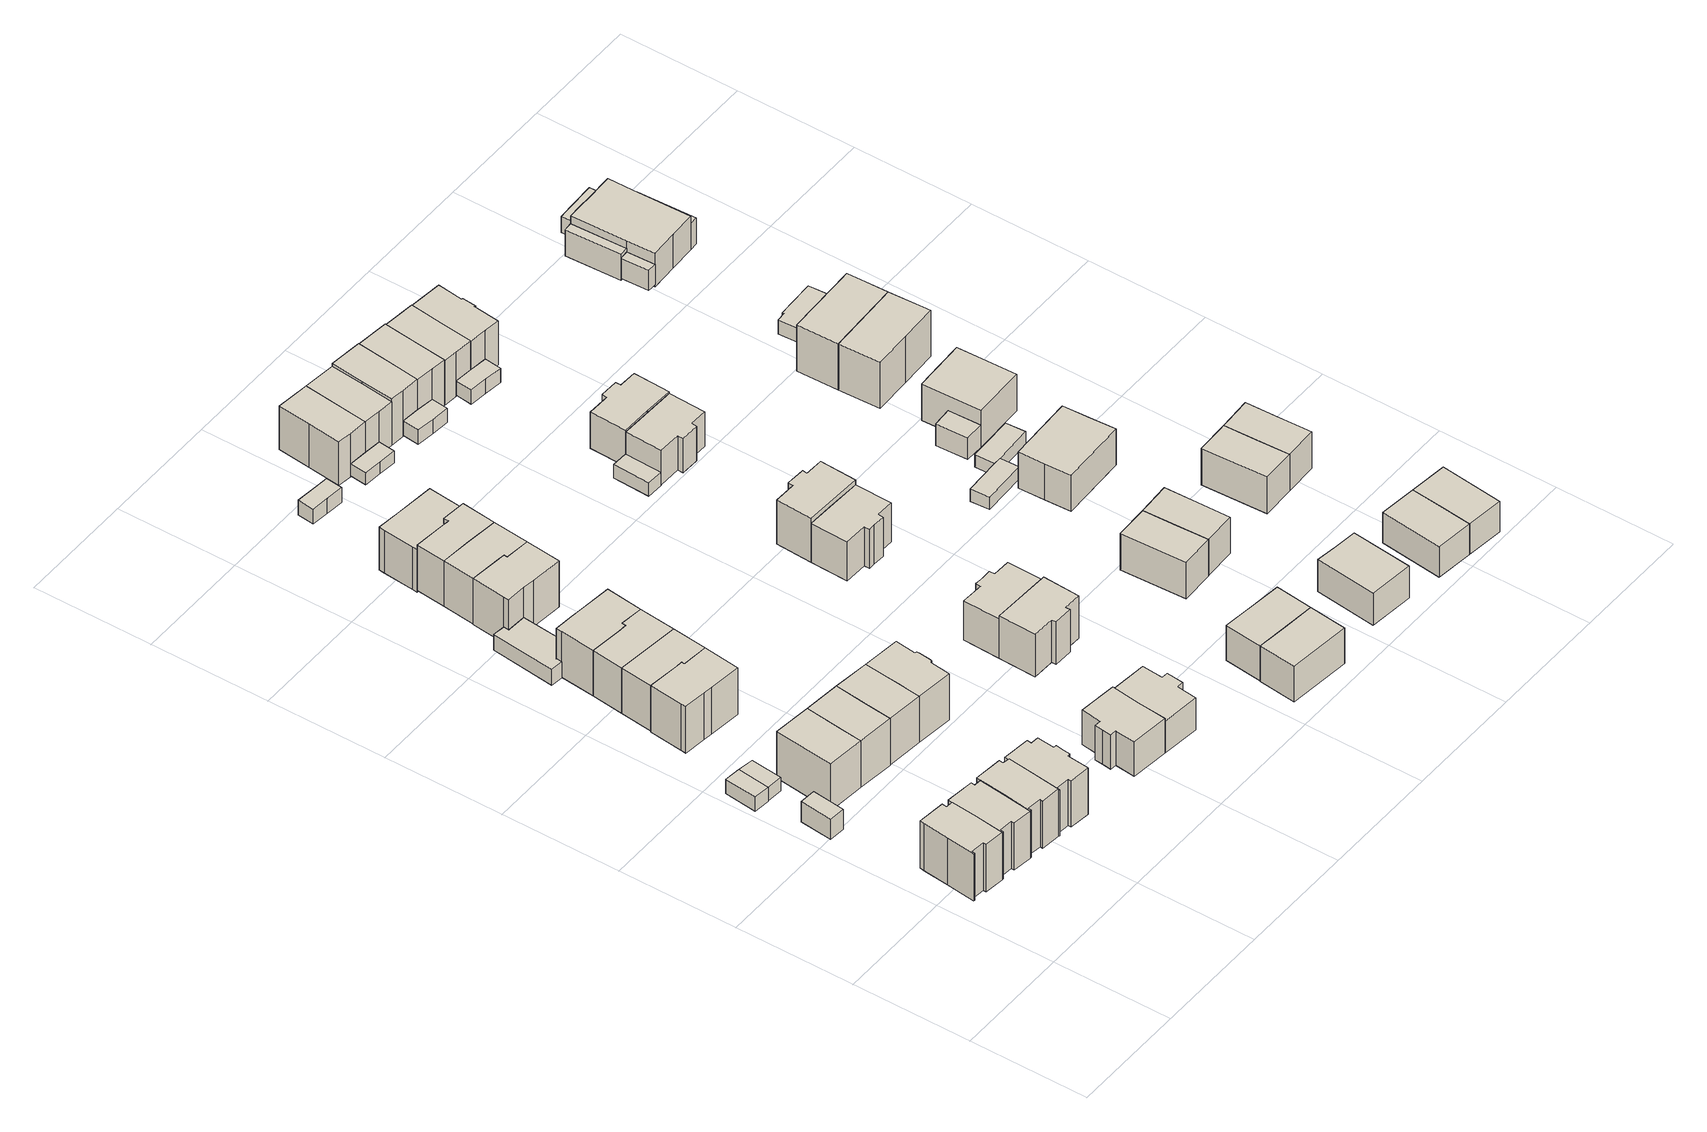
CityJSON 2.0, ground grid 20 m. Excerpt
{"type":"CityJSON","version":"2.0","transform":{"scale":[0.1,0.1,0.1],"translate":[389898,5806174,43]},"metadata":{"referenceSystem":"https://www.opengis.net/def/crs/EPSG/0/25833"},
"CityObjects":{
"building1":{"type":"Building","attributes":{"Gemeindeschluessel":"11000007","BezugspunktDach":"2200","function":"31001_1010","measuredHeight":10.68,"storeysAboveGround":2},"address":[{"country":"Germany","locality":"Berlin","thoroughfareNumber":"21A","thoroughfareName":"Egestorffstraße"}],"geometry":[{"type":"Solid","lod":"1","boundaries":[[[[0,1,2,3,4,5,6,7,8,9,10,11,12]],[[13,14,15,16,17,18,19,20,21,22,23,24,25]],[[13,25,12,11]],[[14,13,11,10]],[[15,14,10,9]],[[16,15,9,8]],[[17,16,8,7]],[[18,17,7,6]],[[19,18,6,5]],[[20,19,5,4]],[[21,20,4,3]],[[22,21,3,2]],[[23,22,2,1]],[[24,23,1,0]],[[25,24,0,12]]]]}]},
"building2":{"type":"Building","attributes":{"Gemeindeschluessel":"11000007","BezugspunktDach":"2200","function":"31001_2463","measuredHeight":4.83,"storeysAboveGround":1},"address":[{"country":"Germany","locality":"Berlin","thoroughfareNumber":"19B (1)","thoroughfareName":"Egestorffstraße"}],"geometry":[{"type":"Solid","lod":"1","boundaries":[[[[26,27,28,29]],[[30,31,32,33]],[[30,33,29,28]],[[31,30,28,27]],[[32,31,27,26]],[[33,32,26,29]]]]}]},
"building3":{"type":"Building","attributes":{"Gemeindeschluessel":"11000007","BezugspunktDach":"2200","function":"31001_1010","measuredHeight":10.77,"storeysAboveGround":2},"address":[{"country":"Germany","locality":"Berlin","thoroughfareNumber":"21B","thoroughfareName":"Egestorffstraße"}],"geometry":[{"type":"Solid","lod":"1","boundaries":[[[[34,35,36,37,38,39,40,41,42,43,6,5,4]],[[19,18,44,45,46,47,48,49,50,51,52,53,20]],[[19,20,4,5]],[[18,19,5,6]],[[44,18,6,43]],[[45,44,43,42]],[[46,45,42,41]],[[47,46,41,40]],[[48,47,40,39]],[[49,48,39,38]],[[50,49,38,37]],[[51,50,37,36]],[[52,51,36,35]],[[53,52,35,34]],[[20,53,34,4]]]]}]},
"building4":{"type":"Building","attributes":{"Gemeindeschluessel":"11000007","BezugspunktDach":"2200","function":"31001_2463","measuredHeight":2.64,"storeysAboveGround":1},"address":[{"country":"Germany","locality":"Berlin","thoroughfareNumber":"19 (1)","thoroughfareName":"Egestorffstraße"}],"geometry":[{"type":"Solid","lod":"1","boundaries":[[[[54,55,56,57]],[[58,59,60,61]],[[58,61,57,56]],[[59,58,56,55]],[[60,59,55,54]],[[61,60,54,57]]]]}]},
"building5":{"type":"Building","attributes":{"Gemeindeschluessel":"11000007","BezugspunktDach":"2200","function":"31001_2463","measuredHeight":2.62,"storeysAboveGround":1},"address":[{"country":"Germany","locality":"Berlin","thoroughfareNumber":"17 (1)","thoroughfareName":"Egestorffstraße"}],"geometry":[{"type":"Solid","lod":"1","boundaries":[[[[62,63,55,54]],[[64,65,66,67]],[[64,67,54,55]],[[65,64,55,63]],[[66,65,63,62]],[[67,66,62,54]]]]}]},
"building6":{"type":"Building","attributes":{"Gemeindeschluessel":"11000007","BezugspunktDach":"2200","function":"31001_1010","measuredHeight":10.52,"storeysAboveGround":2},"address":[{"country":"Germany","locality":"Berlin","thoroughfareNumber":"21C","thoroughfareName":"Egestorffstraße"}],"geometry":[{"type":"Solid","lod":"1","boundaries":[[[[68,69,70,71,72,73,74,75,76,77,78,79,80]],[[81,82,83,84,85,86,87,88,89,90,91,92,93]],[[81,93,80,79]],[[82,81,79,78]],[[83,82,78,77]],[[84,83,77,76]],[[85,84,76,75]],[[86,85,75,74]],[[87,86,74,73]],[[88,87,73,72]],[[89,88,72,71]],[[90,89,71,70]],[[91,90,70,69]],[[92,91,69,68]],[[93,92,68,80]]]]}]},
"building7":{"type":"Building","attributes":{"Gemeindeschluessel":"11000007","BezugspunktDach":"2200","function":"31001_1010","measuredHeight":9.86,"storeysAboveGround":2},"address":[{"country":"Germany","locality":"Berlin","thoroughfareNumber":"19","thoroughfareName":"Egestorffstraße"}],"geometry":[{"type":"Solid","lod":"1","boundaries":[[[[94,95,96,97]],[[98,99,100,101]],[[98,101,97,96]],[[99,98,96,95]],[[100,99,95,94]],[[101,100,94,97]]]]}]},
"building8":{"type":"Building","attributes":{"Gemeindeschluessel":"11000007","BezugspunktDach":"2200","function":"31001_1010","measuredHeight":10.37,"storeysAboveGround":2},"address":[{"country":"Germany","locality":"Berlin","thoroughfareNumber":"21D","thoroughfareName":"Egestorffstraße"}],"geometry":[{"type":"Solid","lod":"1","boundaries":[[[[102,103,104,105,106,107,108,109,110,111,112,113,114,115,116,117,118,119]],[[87,86,120,121,122,123,124,125,126,127,128,129,130,131,132,133,134,88]],[[87,88,119,118]],[[86,87,118,117]],[[120,86,117,116]],[[121,120,116,115]],[[122,121,115,114]],[[123,122,114,113]],[[124,123,113,112]],[[125,124,112,111]],[[126,125,111,110]],[[127,126,110,109]],[[128,127,109,108]],[[129,128,108,107]],[[130,129,107,106]],[[131,130,106,105]],[[132,131,105,104]],[[133,132,104,103]],[[134,133,103,102]],[[88,134,102,119]]]]}]},
"building9":{"type":"Building","attributes":{"Gemeindeschluessel":"11000007","BezugspunktDach":"2200","function":"31001_1010","measuredHeight":9.82,"storeysAboveGround":2},"address":[{"country":"Germany","locality":"Berlin","thoroughfareNumber":"19A","thoroughfareName":"Egestorffstraße"}],"geometry":[{"type":"Solid","lod":"1","boundaries":[[[[135,136,137,95,138,94]],[[139,99,140,141,142,100]],[[139,100,94,138]],[[99,139,138,95]],[[140,99,95,137]],[[141,140,137,136]],[[142,141,136,135]],[[100,142,135,94]]]]}]},
"building10":{"type":"Building","attributes":{"Gemeindeschluessel":"11000007","BezugspunktDach":"2200","function":"31001_1010","measuredHeight":11.28,"storeysAboveGround":2},"address":[{"country":"Germany","locality":"Berlin","thoroughfareNumber":"15C","thoroughfareName":"Egestorffstraße"}],"geometry":[{"type":"Solid","lod":"1","boundaries":[[[[143,144,145,146,147,148,149,150,151,152]],[[153,154,155,156,157,158,159,160,161,162]],[[153,162,152,151]],[[154,153,151,150]],[[155,154,150,149]],[[156,155,149,148]],[[157,156,148,147]],[[158,157,147,146]],[[159,158,146,145]],[[160,159,145,144]],[[161,160,144,143]],[[162,161,143,152]]]]}]},
"building11":{"type":"Building","attributes":{"Gemeindeschluessel":"11000007","BezugspunktDach":"2200","function":"31001_1010","measuredHeight":11.13,"storeysAboveGround":2},"address":[{"country":"Germany","locality":"Berlin","thoroughfareNumber":"15B","thoroughfareName":"Egestorffstraße"}],"geometry":[{"type":"Solid","lod":"1","boundaries":[[[[149,148,147,146,163,164,165,150]],[[166,167,168,169,170,171,172,173]],[[166,173,150,165]],[[167,166,165,164]],[[168,167,164,163]],[[169,168,163,146]],[[170,169,146,147]],[[171,170,147,148]],[[172,171,148,149]],[[173,172,149,150]]]]}]},
"building12":{"type":"Building","attributes":{"Gemeindeschluessel":"11000007","BezugspunktDach":"2200","function":"31001_1010","measuredHeight":11.11,"storeysAboveGround":2},"address":[{"country":"Germany","locality":"Berlin","thoroughfareNumber":"15A","thoroughfareName":"Egestorffstraße"}],"geometry":[{"type":"Solid","lod":"1","boundaries":[[[[164,163,174,175,176,177,178,165]],[[179,180,181,182,183,168,167,166]],[[179,166,165,178]],[[180,179,178,177]],[[181,180,177,176]],[[182,181,176,175]],[[183,182,175,174]],[[168,183,174,163]],[[167,168,163,164]],[[166,167,164,165]]]]}]},
"building13":{"type":"Building","attributes":{"Gemeindeschluessel":"11000007","BezugspunktDach":"2200","function":"31001_1010","measuredHeight":9.78,"storeysAboveGround":2},"address":[{"country":"Germany","locality":"Berlin","thoroughfareNumber":"19B","thoroughfareName":"Egestorffstraße"}],"geometry":[{"type":"Solid","lod":"1","boundaries":[[[[184,185,186,137,135]],[[187,188,189,190,191]],[[187,191,135,137]],[[188,187,137,186]],[[189,188,186,185]],[[190,189,185,184]],[[191,190,184,135]]]]}]},
"building14":{"type":"Building","attributes":{"Gemeindeschluessel":"11000007","BezugspunktDach":"2200","function":"51009_1610","measuredHeight":3.01,"storeysAboveGround":0},"address":[{"country":"Germany","locality":"Berlin"}],"geometry":[{"type":"Solid","lod":"1","boundaries":[[[[192,193,194,195,196,197,198,199]],[[200,201,202,203,204,205,206,207]],[[200,207,199,198]],[[201,200,198,197]],[[202,201,197,196]],[[203,202,196,195]],[[204,203,195,194]],[[205,204,194,193]],[[206,205,193,192]],[[207,206,192,199]]]]}]},
"building15":{"type":"Building","attributes":{"Gemeindeschluessel":"11000007","BezugspunktDach":"2200","function":"31001_1010","measuredHeight":11.08,"storeysAboveGround":2},"address":[{"country":"Germany","locality":"Berlin","thoroughfareNumber":"15","thoroughfareName":"Egestorffstraße"}],"geometry":[{"type":"Solid","lod":"1","boundaries":[[[[177,176,175,174,208,209,210,211,212,178]],[[213,214,215,216,217,183,182,181,180,179]],[[213,179,178,212]],[[214,213,212,211]],[[215,214,211,210]],[[216,215,210,209]],[[217,216,209,208]],[[183,217,208,174]],[[182,183,174,175]],[[181,182,175,176]],[[180,181,176,177]],[[179,180,177,178]]]]}]},
"building16":{"type":"Building","attributes":{"Gemeindeschluessel":"11000007","BezugspunktDach":"2200","function":"31001_1010","measuredHeight":9.76,"storeysAboveGround":2},"address":[{"country":"Germany","locality":"Berlin","thoroughfareNumber":"19C","thoroughfareName":"Egestorffstraße"}],"geometry":[{"type":"Solid","lod":"1","boundaries":[[[[218,219,220,221,222,223,224,225,186,226,227,184]],[[228,229,188,230,231,232,233,234,235,236,237,190]],[[228,190,184,227]],[[229,228,227,226]],[[188,229,226,186]],[[230,188,186,225]],[[231,230,225,224]],[[232,231,224,223]],[[233,232,223,222]],[[234,233,222,221]],[[235,234,221,220]],[[236,235,220,219]],[[237,236,219,218]],[[190,237,218,184]]]]}]},
"building17":{"type":"Building","attributes":{"Gemeindeschluessel":"11000007","BezugspunktDach":"2200","function":"31001_1010","measuredHeight":11.02,"storeysAboveGround":2},"address":[{"country":"Germany","locality":"Berlin","thoroughfareNumber":"11C","thoroughfareName":"Egestorffstraße"}],"geometry":[{"type":"Solid","lod":"1","boundaries":[[[[238,239,240,241,242,243,244,245,246,247]],[[201,248,249,250,251,252,253,254,203,202]],[[201,202,247,246]],[[248,201,246,245]],[[249,248,245,244]],[[250,249,244,243]],[[251,250,243,242]],[[252,251,242,241]],[[253,252,241,240]],[[254,253,240,239]],[[203,254,239,238]],[[202,203,238,247]]]]}]},
"building18":{"type":"Building","attributes":{"Gemeindeschluessel":"11000007","BezugspunktDach":"2200","function":"31001_1010","measuredHeight":8.11,"storeysAboveGround":2},"address":[{"country":"Germany","locality":"Berlin","thoroughfareNumber":"21E","thoroughfareName":"Egestorffstraße"}],"geometry":[{"type":"Solid","lod":"1","boundaries":[[[[255,256,257,258,259,260,261,262,263,264]],[[265,266,267,268,269,270,271,272,273,274]],[[265,274,264,263]],[[266,265,263,262]],[[267,266,262,261]],[[268,267,261,260]],[[269,268,260,259]],[[270,269,259,258]],[[271,270,258,257]],[[272,271,257,256]],[[273,272,256,255]],[[274,273,255,264]]]]}]},
"building19":{"type":"Building","attributes":{"Gemeindeschluessel":"11000007","BezugspunktDach":"2200","function":"31001_1010","measuredHeight":11.08,"storeysAboveGround":2},"address":[{"country":"Germany","locality":"Berlin","thoroughfareNumber":"11B","thoroughfareName":"Egestorffstraße"}],"geometry":[{"type":"Solid","lod":"1","boundaries":[[[[244,243,242,241,275,276,277,245]],[[278,279,280,281,282,283,284,285]],[[278,285,245,277]],[[279,278,277,276]],[[280,279,276,275]],[[281,280,275,241]],[[282,281,241,242]],[[283,282,242,243]],[[284,283,243,244]],[[285,284,244,245]]]]}]},
"building20":{"type":"Building","attributes":{"Gemeindeschluessel":"11000007","BezugspunktDach":"2200","function":"31001_1010","measuredHeight":11.09,"storeysAboveGround":2},"address":[{"country":"Germany","locality":"Berlin","thoroughfareNumber":"11A","thoroughfareName":"Egestorffstraße"}],"geometry":[{"type":"Solid","lod":"1","boundaries":[[[[276,275,286,287,288,289,290,277]],[[291,292,293,294,295,280,279,278]],[[291,278,277,290]],[[292,291,290,289]],[[293,292,289,288]],[[294,293,288,287]],[[295,294,287,286]],[[280,295,286,275]],[[279,280,275,276]],[[278,279,276,277]]]]}]},
"building21":{"type":"Building","attributes":{"Gemeindeschluessel":"11000007","BezugspunktDach":"2200","function":"31001_1010","measuredHeight":9.61,"storeysAboveGround":2},"address":[{"country":"Germany","locality":"Berlin","thoroughfareNumber":"11","thoroughfareName":"Egestorffstraße"}],"geometry":[{"type":"Solid","lod":"1","boundaries":[[[[296,297,298,299,300,301,302,303,304]],[[305,306,307,308,309,310,311,312,313]],[[305,313,304,303]],[[306,305,303,302]],[[307,306,302,301]],[[308,307,301,300]],[[309,308,300,299]],[[310,309,299,298]],[[311,310,298,297]],[[312,311,297,296]],[[313,312,296,304]]]]}]},
"building22":{"type":"Building","attributes":{"Gemeindeschluessel":"11000007","BezugspunktDach":"2200","function":"31001_1010","measuredHeight":8.08,"storeysAboveGround":2},"address":[{"country":"Germany","locality":"Berlin","thoroughfareNumber":"21F","thoroughfareName":"Egestorffstraße"}],"geometry":[{"type":"Solid","lod":"1","boundaries":[[[[314,315,316,317,318,319,320,321]],[[269,322,323,324,325,326,327,271]],[[269,271,321,320]],[[322,269,320,319]],[[323,322,319,318]],[[324,323,318,317]],[[325,324,317,316]],[[326,325,316,315]],[[327,326,315,314]],[[271,327,314,321]]]]}]},
"building23":{"type":"Building","attributes":{"Gemeindeschluessel":"11000007","BezugspunktDach":"2200","function":"51009_1610","measuredHeight":2.79,"storeysAboveGround":0},"address":[{"country":"Germany","locality":"Berlin"}],"geometry":[{"type":"Solid","lod":"1","boundaries":[[[[328,329,330,331,332,333]],[[334,335,336,337,338,339]],[[334,339,333,332]],[[335,334,332,331]],[[336,335,331,330]],[[337,336,330,329]],[[338,337,329,328]],[[339,338,328,333]]]]}]},
"building24":{"type":"Building","attributes":{"Gemeindeschluessel":"11000007","BezugspunktDach":"2200","function":"31001_1010","measuredHeight":8.01,"storeysAboveGround":2},"address":[{"country":"Germany","locality":"Berlin","thoroughfareNumber":"17A","thoroughfareName":"Egestorffstraße"}],"geometry":[{"type":"Solid","lod":"1","boundaries":[[[[340,341,342,343,344,345,346,347]],[[348,349,350,351,352,353,354,355]],[[348,355,347,346]],[[349,348,346,345]],[[350,349,345,344]],[[351,350,344,343]],[[352,351,343,342]],[[353,352,342,341]],[[354,353,341,340]],[[355,354,340,347]]]]}]},
"building25":{"type":"Building","attributes":{"Gemeindeschluessel":"11000007","BezugspunktDach":"2200","function":"31001_1010","measuredHeight":8.44,"storeysAboveGround":2},"address":[{"country":"Germany","locality":"Berlin","thoroughfareNumber":"17","thoroughfareName":"Egestorffstraße"}],"geometry":[{"type":"Solid","lod":"1","boundaries":[[[[356,357,358,359,360,361,362,363,364,365]],[[366,367,368,369,370,371,372,349,373,348]],[[366,348,365,364]],[[367,366,364,363]],[[368,367,363,362]],[[369,368,362,361]],[[370,369,361,360]],[[371,370,360,359]],[[372,371,359,358]],[[349,372,358,357]],[[373,349,357,356]],[[348,373,356,365]]]]}]},
"building26":{"type":"Building","attributes":{"Gemeindeschluessel":"11000007","BezugspunktDach":"2200","function":"51009_1610","measuredHeight":2.18,"storeysAboveGround":0},"address":[{"country":"Germany","locality":"Berlin"}],"geometry":[{"type":"Solid","lod":"1","boundaries":[[[[374,375,376,377,378,379]],[[380,381,382,383,384,385]],[[380,385,379,378]],[[381,380,378,377]],[[382,381,377,376]],[[383,382,376,375]],[[384,383,375,374]],[[385,384,374,379]]]]}]},
"building27":{"type":"Building","attributes":{"Gemeindeschluessel":"11000007","BezugspunktDach":"2200","function":"31001_1010","measuredHeight":10.14,"storeysAboveGround":2},"address":[{"country":"Germany","locality":"Berlin","thoroughfareNumber":"9E","thoroughfareName":"Egestorffstraße"}],"geometry":[{"type":"Solid","lod":"1","boundaries":[[[[386,387,388,389,390,391,392]],[[393,394,395,396,397,398,399]],[[393,399,392,391]],[[394,393,391,390]],[[395,394,390,389]],[[396,395,389,388]],[[397,396,388,387]],[[398,397,387,386]],[[399,398,386,392]]]]}]},
"building28":{"type":"Building","attributes":{"Gemeindeschluessel":"11000007","BezugspunktDach":"2200","function":"31001_1010","measuredHeight":8.74,"storeysAboveGround":1},"address":[{"country":"Germany","locality":"Berlin","thoroughfareNumber":"28A","thoroughfareName":"Goldschmidtweg"}],"geometry":[{"type":"Solid","lod":"1","boundaries":[[[[400,401,402,403,404]],[[405,406,407,408,409]],[[405,409,404,403]],[[406,405,403,402]],[[407,406,402,401]],[[408,407,401,400]],[[409,408,400,404]]]]}]},
"building29":{"type":"Building","attributes":{"Gemeindeschluessel":"11000007","BezugspunktDach":"2200","function":"31001_1010","measuredHeight":8.73,"storeysAboveGround":1},"address":[{"country":"Germany","locality":"Berlin","thoroughfareNumber":"28","thoroughfareName":"Goldschmidtweg"}],"geometry":[{"type":"Solid","lod":"1","boundaries":[[[[401,410,411,412,403]],[[413,414,415,416,417]],[[413,417,403,412]],[[414,413,412,411]],[[415,414,411,410]],[[416,415,410,401]],[[417,416,401,403]]]]}]},
"building30":{"type":"Building","attributes":{"Gemeindeschluessel":"11000007","BezugspunktDach":"2200","function":"31001_1010","measuredHeight":9.59,"storeysAboveGround":2},"address":[{"country":"Germany","locality":"Berlin","thoroughfareNumber":"7","thoroughfareName":"Egestorffstraße"}],"geometry":[{"type":"Solid","lod":"1","boundaries":[[[[418,419,420,421,422,423,424,425,426,427]],[[428,429,430,431,432,433,434,435,436,437]],[[428,437,427,426]],[[429,428,426,425]],[[430,429,425,424]],[[431,430,424,423]],[[432,431,423,422]],[[433,432,422,421]],[[434,433,421,420]],[[435,434,420,419]],[[436,435,419,418]],[[437,436,418,427]]]]}]},
"building31":{"type":"Building","attributes":{"Gemeindeschluessel":"11000007","BezugspunktDach":"2200","function":"31001_1010","measuredHeight":10.12,"storeysAboveGround":2},"address":[{"country":"Germany","locality":"Berlin","thoroughfareNumber":"9D","thoroughfareName":"Egestorffstraße"}],"geometry":[{"type":"Solid","lod":"1","boundaries":[[[[438,439,440,441,389,388,387]],[[396,395,442,443,444,445,397]],[[396,397,387,388]],[[395,396,388,389]],[[442,395,389,441]],[[443,442,441,440]],[[444,443,440,439]],[[445,444,439,438]],[[397,445,438,387]]]]}]},
"building32":{"type":"Building","attributes":{"Gemeindeschluessel":"11000007","BezugspunktDach":"2200","function":"31001_1010","measuredHeight":8.28,"storeysAboveGround":2},"address":[{"country":"Germany","locality":"Berlin","thoroughfareNumber":"7A","thoroughfareName":"Egestorffstraße"}],"geometry":[{"type":"Solid","lod":"1","boundaries":[[[[446,447,448,449,450,451,452,453]],[[454,455,456,457,458,459,430,428]],[[454,428,453,452]],[[455,454,452,451]],[[456,455,451,450]],[[457,456,450,449]],[[458,457,449,448]],[[459,458,448,447]],[[430,459,447,446]],[[428,430,446,453]]]]}]},
"building33":{"type":"Building","attributes":{"Gemeindeschluessel":"11000007","BezugspunktDach":"2200","function":"51009_1610","measuredHeight":2.7,"storeysAboveGround":0},"address":[{"country":"Germany","locality":"Berlin"}],"geometry":[{"type":"Solid","lod":"1","boundaries":[[[[460,461,462,463,464,465]],[[466,467,468,469,470,471]],[[466,471,465,464]],[[467,466,464,463]],[[468,467,463,462]],[[469,468,462,461]],[[470,469,461,460]],[[471,470,460,465]]]]}]},
"building34":{"type":"Building","attributes":{"Gemeindeschluessel":"11000007","BezugspunktDach":"2200","function":"31001_1010","measuredHeight":9.94,"storeysAboveGround":2},"address":[{"country":"Germany","locality":"Berlin","thoroughfareNumber":"9C","thoroughfareName":"Egestorffstraße"}],"geometry":[{"type":"Solid","lod":"1","boundaries":[[[[472,473,474,475,476,477,478]],[[443,442,479,480,481,482,444]],[[443,444,478,477]],[[442,443,477,476]],[[479,442,476,475]],[[480,479,475,474]],[[481,480,474,473]],[[482,481,473,472]],[[444,482,472,478]]]]}]},
"building35":{"type":"Building","attributes":{"Gemeindeschluessel":"11000007","function":"31001_1010"},"address":[{"country":"Germany","locality":"Berlin","thoroughfareNumber":"7B","thoroughfareName":"Egestorffstraße"}],"children":["building35-1","building35-2"]},
"building35-1":{"type":"BuildingPart","attributes":{"BezugspunktDach":"2200","measuredHeight":9.09,"storeysAboveGround":2},"parents":["building35"],"geometry":[{"type":"MultiSurface","lod":"1","boundaries":[[[483,484,485,486,487,488,489,490]],[[491,492,493,494,495,496,497,498]],[[499,500,501,490,489]],[[492,491,489,488]],[[493,492,488,487]],[[494,493,487,486]],[[495,494,486,485]],[[496,495,485,484]],[[497,496,484,483]],[[498,497,483,490]],[[502,491,498,501,500,499]]]}]},
"building35-2":{"type":"BuildingPart","attributes":{"BezugspunktDach":"2200","measuredHeight":2.52,"storeysAboveGround":2},"parents":["building35"],"geometry":[{"type":"MultiSurface","lod":"1","boundaries":[[[500,499,503,504]],[[505,506,507,508]],[[505,508,504,503]],[[506,505,503,499]],[[507,506,499,491,498]],[[508,507,500,504]],[[509,498,491,499,500]]]}]},
"building36":{"type":"Building","attributes":{"Gemeindeschluessel":"11000007","BezugspunktDach":"2200","function":"31001_1010","measuredHeight":8.36,"storeysAboveGround":1},"address":[{"country":"Germany","locality":"Berlin","thoroughfareNumber":"24C","thoroughfareName":"Goldschmidtweg"}],"geometry":[{"type":"Solid","lod":"1","boundaries":[[[[510,511,512,513,514]],[[515,516,517,518,519]],[[515,519,514,513]],[[516,515,513,512]],[[517,516,512,511]],[[518,517,511,510]],[[519,518,510,514]]]]}]},
"building37":{"type":"Building","attributes":{"Gemeindeschluessel":"11000007","BezugspunktDach":"2200","function":"31001_1010","measuredHeight":10.7,"storeysAboveGround":2},"address":[{"country":"Germany","locality":"Berlin","thoroughfareNumber":"9B","thoroughfareName":"Egestorffstraße"}],"geometry":[{"type":"Solid","lod":"1","boundaries":[[[[520,521,522,523,524,525,526]],[[480,479,527,528,529,530,481]],[[480,481,526,525]],[[479,480,525,524]],[[527,479,524,523]],[[528,527,523,522]],[[529,528,522,521]],[[530,529,521,520]],[[481,530,520,526]]]]}]},
"building38":{"type":"Building","attributes":{"Gemeindeschluessel":"11000007","BezugspunktDach":"2200","function":"31001_1010","measuredHeight":8.09,"storeysAboveGround":2},"address":[{"country":"Germany","locality":"Berlin","thoroughfareNumber":"7C","thoroughfareName":"Egestorffstraße"}],"geometry":[{"type":"Solid","lod":"1","boundaries":[[[[531,532,533,534,535,536,537,538,539]],[[540,541,542,543,544,545,492,546,491]],[[540,491,539,538]],[[541,540,538,537]],[[542,541,537,536]],[[543,542,536,535]],[[544,543,535,534]],[[545,544,534,533]],[[492,545,533,532]],[[546,492,532,531]],[[491,546,531,539]]]]}]},
"building39":{"type":"Building","attributes":{"Gemeindeschluessel":"11000007","BezugspunktDach":"2200","function":"31001_1010","measuredHeight":7.89,"storeysAboveGround":1},"address":[{"country":"Germany","locality":"Berlin","thoroughfareNumber":"26D","thoroughfareName":"Goldschmidtweg"}],"geometry":[{"type":"Solid","lod":"1","boundaries":[[[[547,548,549,550,551]],[[552,553,554,555,556]],[[552,556,551,550]],[[553,552,550,549]],[[554,553,549,548]],[[555,554,548,547]],[[556,555,547,551]]]]}]},
"building40":{"type":"Building","attributes":{"Gemeindeschluessel":"11000007","BezugspunktDach":"2200","function":"51009_1610","measuredHeight":2.66,"storeysAboveGround":0},"address":[{"country":"Germany","locality":"Berlin"}],"geometry":[{"type":"Solid","lod":"1","boundaries":[[[[557,558,559,560,561,562]],[[563,564,565,566,567,568]],[[563,568,562,561]],[[564,563,561,560]],[[565,564,560,559]],[[566,565,559,558]],[[567,566,558,557]],[[568,567,557,562]]]]}]},
"building41":{"type":"Building","attributes":{"Gemeindeschluessel":"11000007","BezugspunktDach":"2200","function":"31001_1010","measuredHeight":8.29,"storeysAboveGround":1},"address":[{"country":"Germany","locality":"Berlin","thoroughfareNumber":"24B","thoroughfareName":"Goldschmidtweg"}],"geometry":[{"type":"Solid","lod":"1","boundaries":[[[[511,569,570,571,513]],[[572,573,574,575,576]],[[572,576,513,571]],[[573,572,571,570]],[[574,573,570,569]],[[575,574,569,511]],[[576,575,511,513]]]]}]},
"building42":{"type":"Building","attributes":{"Gemeindeschluessel":"11000007","BezugspunktDach":"2200","function":"31001_1010","measuredHeight":9.94,"storeysAboveGround":2},"address":[{"country":"Germany","locality":"Berlin","thoroughfareNumber":"9A","thoroughfareName":"Egestorffstraße"}],"geometry":[{"type":"Solid","lod":"1","boundaries":[[[[577,578,579,580,581,582,583]],[[528,527,584,585,586,587,529]],[[528,529,583,582]],[[527,528,582,581]],[[584,527,581,580]],[[585,584,580,579]],[[586,585,579,578]],[[587,586,578,577]],[[529,587,577,583]]]]}]},
"building43":{"type":"Building","attributes":{"Gemeindeschluessel":"11000007","BezugspunktDach":"2200","function":"31001_2463","measuredHeight":2.32,"storeysAboveGround":1},"address":[{"country":"Germany","locality":"Berlin","thoroughfareNumber":"20B (1)","thoroughfareName":"Goldschmidtweg"}],"geometry":[{"type":"Solid","lod":"1","boundaries":[[[[588,589,590,591,592]],[[593,594,595,596,597]],[[593,597,592,591]],[[594,593,591,590]],[[595,594,590,589]],[[596,595,589,588]],[[597,596,588,592]]]]}]},
"building44":{"type":"Building","attributes":{"Gemeindeschluessel":"11000007","BezugspunktDach":"2200","function":"31001_1010","measuredHeight":9.94,"storeysAboveGround":2},"address":[{"country":"Germany","locality":"Berlin","thoroughfareNumber":"9","thoroughfareName":"Egestorffstraße"}],"geometry":[{"type":"Solid","lod":"1","boundaries":[[[[598,599,600,601,602,603,604,605,606,607]],[[585,584,608,609,610,611,612,613,614,586]],[[585,586,607,606]],[[584,585,606,605]],[[608,584,605,604]],[[609,608,604,603]],[[610,609,603,602]],[[611,610,602,601]],[[612,611,601,600]],[[613,612,600,599]],[[614,613,599,598]],[[586,614,598,607]]]]}]},
"building45":{"type":"Building","attributes":{"Gemeindeschluessel":"11000007","BezugspunktDach":"2200","function":"31001_1010","measuredHeight":8.63,"storeysAboveGround":1},"address":[{"country":"Germany","locality":"Berlin","thoroughfareNumber":"20B","thoroughfareName":"Goldschmidtweg"}],"geometry":[{"type":"Solid","lod":"1","boundaries":[[[[615,616,617,618,619,620]],[[621,622,623,624,625,626]],[[621,626,620,619]],[[622,621,619,618]],[[623,622,618,617]],[[624,623,617,616]],[[625,624,616,615]],[[626,625,615,620]]]]}]},
"building46":{"type":"Building","attributes":{"Gemeindeschluessel":"11000007","BezugspunktDach":"2200","function":"31001_2463","measuredHeight":2.35,"storeysAboveGround":1},"address":[{"country":"Germany","locality":"Berlin","thoroughfareNumber":"20A (1)","thoroughfareName":"Goldschmidtweg"}],"geometry":[{"type":"Solid","lod":"1","boundaries":[[[[591,590,627,628,629]],[[630,631,632,633,634]],[[630,634,629,628]],[[631,630,628,627]],[[632,631,627,590]],[[633,632,590,591]],[[634,633,591,629]]]]}]},
"building47":{"type":"Building","attributes":{"Gemeindeschluessel":"11000007","BezugspunktDach":"2200","function":"31001_1010","measuredHeight":7.27,"storeysAboveGround":1},"address":[{"country":"Germany","locality":"Berlin","thoroughfareNumber":"26C","thoroughfareName":"Goldschmidtweg"}],"geometry":[{"type":"Solid","lod":"1","boundaries":[[[[635,636,637,638,639]],[[640,641,642,643,644]],[[640,644,639,638]],[[641,640,638,637]],[[642,641,637,636]],[[643,642,636,635]],[[644,643,635,639]]]]}]},
"building48":{"type":"Building","attributes":{"Gemeindeschluessel":"11000007","BezugspunktDach":"2200","function":"31001_1010","measuredHeight":8.63,"storeysAboveGround":1},"address":[{"country":"Germany","locality":"Berlin","thoroughfareNumber":"24A","thoroughfareName":"Goldschmidtweg"}],"geometry":[{"type":"Solid","lod":"1","boundaries":[[[[645,646,647,648,649]],[[650,651,652,653,654]],[[650,654,649,648]],[[651,650,648,647]],[[652,651,647,646]],[[653,652,646,645]],[[654,653,645,649]]]]}]},
"building49":{"type":"Building","attributes":{"Gemeindeschluessel":"11000007","function":"31001_1010"},"address":[{"country":"Germany","locality":"Berlin","thoroughfareNumber":"20A","thoroughfareName":"Goldschmidtweg"}],"children":["building49-1","building49-2"]},
"building49-1":{"type":"BuildingPart","attributes":{"BezugspunktDach":"2200","measuredHeight":9.7,"storeysAboveGround":1},"parents":["building49"],"geometry":[{"type":"MultiSurface","lod":"1","boundaries":[[[655,656,657,658,659]],[[660,661,662,663,664]],[[660,664,659,658]],[[661,660,658,657]],[[662,661,657,656]],[[663,662,656,655]],[[664,665,666,667,655,659]],[[663,667,666,665]]]}]},
"building49-2":{"type":"BuildingPart","attributes":{"BezugspunktDach":"2200","measuredHeight":4.17,"storeysAboveGround":1},"parents":["building49"],"geometry":[{"type":"Solid","lod":"1","boundaries":[[[[668,667,666,669]],[[665,663,670,671]],[[665,671,669,666]],[[670,663,667,668]],[[671,670,668,669]],[[665,666,667,663]]]]}]},
"building50":{"type":"Building","attributes":{"Gemeindeschluessel":"11000007","BezugspunktDach":"2200","function":"31001_1010","measuredHeight":7.33,"storeysAboveGround":1},"address":[{"country":"Germany","locality":"Berlin","thoroughfareNumber":"26B","thoroughfareName":"Goldschmidtweg"}],"geometry":[{"type":"Solid","lod":"1","boundaries":[[[[672,673,637,635]],[[641,674,675,643]],[[641,643,635,637]],[[674,641,637,673]],[[675,674,673,672]],[[643,675,672,635]]]]}]},
"building51":{"type":"Building","attributes":{"Gemeindeschluessel":"11000007","BezugspunktDach":"2200","function":"31001_1010","measuredHeight":8.56,"storeysAboveGround":1},"address":[{"country":"Germany","locality":"Berlin","thoroughfareNumber":"24","thoroughfareName":"Goldschmidtweg"}],"geometry":[{"type":"Solid","lod":"1","boundaries":[[[[646,676,677,678,648]],[[679,680,681,652,650]],[[679,650,648,678]],[[680,679,678,677]],[[681,680,677,676]],[[652,681,676,646]],[[650,652,646,648]]]]}]},
"building52":{"type":"Building","attributes":{"Gemeindeschluessel":"11000007","BezugspunktDach":"2200","function":"31001_1010","measuredHeight":10.94,"storeysAboveGround":1},"address":[{"country":"Germany","locality":"Berlin","thoroughfareNumber":"18A","thoroughfareName":"Goldschmidtweg"}],"geometry":[{"type":"Solid","lod":"1","boundaries":[[[[682,683,684,685,686,687]],[[688,689,690,691,692,693]],[[688,693,687,686]],[[689,688,686,685]],[[690,689,685,684]],[[691,690,684,683]],[[692,691,683,682]],[[693,692,682,687]]]]}]},
"building53":{"type":"Building","attributes":{"Gemeindeschluessel":"11000007","BezugspunktDach":"2200","function":"31001_1010","measuredHeight":10.96,"storeysAboveGround":1},"address":[{"country":"Germany","locality":"Berlin","thoroughfareNumber":"18","thoroughfareName":"Goldschmidtweg"}],"geometry":[{"type":"Solid","lod":"1","boundaries":[[[[687,685,694,695]],[[696,689,693,697]],[[696,697,695,694]],[[689,696,694,685]],[[693,689,685,687]],[[697,693,687,695]]]]}]},
"building54":{"type":"Building","attributes":{"Gemeindeschluessel":"11000007","BezugspunktDach":"2200","function":"31001_2143","measuredHeight":2.69,"storeysAboveGround":1},"address":[{"country":"Germany","locality":"Berlin","thoroughfareNumber":"16A (1)","thoroughfareName":"Goldschmidtweg"}],"geometry":[{"type":"Solid","lod":"1","boundaries":[[[[698,699,700,701,702,703]],[[704,705,706,707,708,709]],[[704,709,703,702]],[[705,704,702,701]],[[706,705,701,700]],[[707,706,700,699]],[[708,707,699,698]],[[709,708,698,703]]]]}]},
"building55":{"type":"Building","attributes":{"Gemeindeschluessel":"11000007","BezugspunktDach":"2200","function":"51009_1610","measuredHeight":3.88,"storeysAboveGround":0},"address":[{"country":"Germany","locality":"Berlin"}],"geometry":[{"type":"Solid","lod":"1","boundaries":[[[[710,711,712,713]],[[714,715,716,717]],[[714,717,713,712]],[[715,714,712,711]],[[716,715,711,710]],[[717,716,710,713]]]]}]},
"building56":{"type":"Building","attributes":{"Gemeindeschluessel":"11000007","function":"31001_1010"},"address":[{"country":"Germany","locality":"Berlin","thoroughfareNumber":"14","thoroughfareName":"Goldschmidtweg"}],"children":["building56-1","building56-2","building56-3"]},
"building56-1":{"type":"BuildingPart","attributes":{"BezugspunktDach":"2200","measuredHeight":7.61,"storeysAboveGround":1},"parents":["building56"],"geometry":[{"type":"MultiSurface","lod":"1","boundaries":[[[718,719,720,721,722,723,724,725,726]],[[727,728,729,730,731,732,733,734,735]],[[727,735,726,725]],[[728,727,725,724]],[[729,728,724,723]],[[730,729,723,722]],[[736,737,722,721]],[[732,731,721,720]],[[733,732,720,719]],[[734,733,719,718]],[[735,738,739,718,726]],[[731,730,737,736]],[[734,739,738,735]]]}]},
"building56-2":{"type":"BuildingPart","attributes":{"BezugspunktDach":"2200","measuredHeight":4.92,"storeysAboveGround":1},"parents":["building56"],"geometry":[{"type":"Solid","lod":"1","boundaries":[[[[740,739,738,741]],[[735,734,742,743]],[[735,743,741,738]],[[742,734,739,740]],[[743,742,740,741]],[[734,735,738,739]]]]}]},
"building56-3":{"type":"BuildingPart","attributes":{"BezugspunktDach":"2200","measuredHeight":4.92,"storeysAboveGround":1},"parents":["building56"],"geometry":[{"type":"Solid","lod":"1","boundaries":[[[[736,744,745,737]],[[746,747,731,730]],[[746,730,737,745]],[[747,746,745,744]],[[731,747,744,736]],[[730,731,736,737]]]]}]},
"building57":{"type":"Building","attributes":{"Gemeindeschluessel":"11000007","BezugspunktDach":"2200","function":"31001_2463","measuredHeight":2.98,"storeysAboveGround":1},"address":[{"country":"Germany","locality":"Berlin","thoroughfareNumber":"14 (1)","thoroughfareName":"Goldschmidtweg"}],"geometry":[{"type":"Solid","lod":"1","boundaries":[[[[748,749,750,751]],[[752,729,727,753]],[[752,753,751,750]],[[729,752,750,749]],[[727,729,749,748]],[[753,727,748,751]]]]}]}
},
"vertices":[
[36,160,95],[37,165,95],[60,163,95],[60,158,95],[93,154,95],[99,203,95],[103,247,95],[91,248,95],[92,256,95],[46,261,95],[45,253,95],[40,209,95],[34,161,95],[40,209,6],[45,253,6],[46,261,6],[92,256,6],[91,248,6],[103,247,6],[99,203,6],[93,154,6],[60,158,6],[60,163,6],[37,165,6],[36,160,6],[34,161,6],
[50,395,42],[56,450,42],[29,452,42],[23,397,42],[29,452,4],[56,450,4],[50,395,4],[23,397,4],
[95,154,95],[96,159,95],[119,157,95],[119,152,95],[151,148,95],[157,197,95],[162,241,95],[150,242,95],[151,249,95],[104,254,95],[104,254,6],[151,249,6],[150,242,6],[162,241,6],[157,197,6],[151,148,6],[119,152,6],[119,157,6],[96,159,6],[95,154,6],
[36,513,31],[42,568,31],[15,571,31],[9,516,31],[15,571,4],[42,568,4],[36,513,4],[9,516,4],
[63,511,31],[68,564,31],[42,568,5],[68,564,5],[63,511,5],[36,513,5],
[153,148,96],[154,153,96],[178,150,96],[177,145,96],[210,142,96],[216,191,96],[221,234,96],[209,236,96],[210,243,96],[163,248,96],[162,241,96],[157,197,96],[151,148,96],[157,197,7],[162,241,7],[163,248,7],[210,243,7],[209,236,7],[221,234,7],[216,191,7],[210,142,7],[177,145,7],[178,150,7],[154,153,7],[153,148,7],[151,148,7],
[129,422,98],[140,521,98],[77,528,98],[66,428,98],[77,528,10],[140,521,10],[129,422,10],[66,428,10],
[212,141,94],[213,146,94],[236,144,94],[236,139,94],[271,135,94],[272,140,94],[275,173,94],[280,173,94],[281,184,94],[283,198,94],[278,199,94],[281,228,94],[267,229,94],[268,237,94],[221,242,94],[221,234,94],[216,191,94],[210,142,94],[221,242,7],[268,237,7],[267,229,7],[281,228,7],[278,199,7],[283,198,7],[281,184,7],[280,173,7],[275,173,7],[272,140,7],[271,135,7],[236,139,7],[236,144,7],[213,146,7],[212,141,7],
[190,415,98],[195,465,98],[201,515,98],[134,471,98],[134,471,10],[201,515,10],[195,465,10],[190,415,10],
[88,660,92],[103,658,92],[157,652,92],[164,713,92],[120,717,92],[121,722,92],[110,723,92],[57,729,92],[51,673,92],[50,664,92],[51,673,4],[57,729,4],[110,723,4],[121,722,4],[120,717,4],[164,713,4],[157,652,4],[103,658,4],[88,660,4],[50,664,4],
[170,771,92],[116,777,92],[63,783,92],[63,783,6],[116,777,6],[170,771,6],[164,713,6],[120,717,6],[121,722,6],[110,723,6],[57,729,6],
[176,832,92],[138,836,92],[137,829,92],[122,830,92],[69,836,92],[69,836,6],[122,830,6],[137,829,6],[138,836,6],[176,832,6],
[251,409,98],[256,458,98],[261,508,98],[201,515,11],[261,508,11],[256,458,11],[251,409,11],[190,415,11],
[75,894,35],[76,904,35],[110,901,35],[118,990,35],[85,992,35],[86,1001,35],[66,1004,35],[54,896,35],[66,1004,5],[86,1001,5],[85,992,5],[118,990,5],[110,901,5],[76,904,5],[75,894,5],[54,896,5],
[183,893,92],[129,899,92],[110,901,92],[76,904,92],[75,894,92],[75,894,6],[76,904,6],[110,901,6],[129,899,6],[183,893,6],
[313,402,98],[317,437,98],[320,437,98],[321,441,98],[323,461,98],[323,465,98],[320,466,98],[324,501,98],[257,469,98],[255,448,98],[255,448,11],[257,469,11],[324,501,11],[320,466,11],[323,465,11],[323,461,11],[321,441,11],[320,437,11],[317,437,11],[313,402,11],
[118,990,92],[138,987,92],[191,982,92],[197,1041,92],[155,1045,92],[156,1051,92],[145,1052,92],[92,1058,92],[86,1001,92],[85,992,92],[92,1058,5],[145,1052,5],[156,1051,5],[155,1045,5],[197,1041,5],[191,982,5],[138,987,5],
[371,159,77],[367,125,77],[431,118,77],[436,167,77],[442,215,77],[378,222,77],[374,188,77],[363,189,77],[362,175,77],[360,160,77],[362,175,12],[363,189,12],[374,188,12],[378,222,12],[442,215,12],[436,167,12],[431,118,12],[367,125,12],[371,159,12],[360,160,12],
[203,1101,92],[150,1107,92],[98,1112,92],[98,1112,6],[150,1107,6],[203,1101,6],[197,1041,6],[155,1045,6],[156,1051,6],[145,1052,6],[92,1058,6],
[209,1159,92],[169,1163,92],[168,1154,92],[155,1156,92],[103,1161,92],[103,1161,6],[155,1156,6],[168,1154,6],[169,1163,6],[209,1159,6],
[168,1154,83],[169,1163,83],[209,1159,83],[215,1220,83],[149,1227,83],[110,1231,83],[109,1221,83],[104,1170,83],[103,1161,83],[104,1170,2],[109,1221,2],[110,1231,2],[149,1227,2],[215,1220,2],[209,1159,2],[169,1163,2],[168,1154,2],[103,1161,2],
[495,111,72],[499,145,72],[510,144,72],[513,173,72],[502,174,72],[505,209,72],[442,215,72],[431,118,72],[505,209,12],[502,174,12],[513,173,12],[510,144,12],[499,145,12],[495,111,12],
[156,1353,37],[186,1350,37],[189,1378,37],[159,1381,37],[130,1384,37],[127,1356,37],[130,1384,9],[159,1381,9],[189,1378,9],[186,1350,9],[156,1353,9],[127,1356,9],
[491,355,92],[491,347,92],[523,346,92],[523,354,92],[553,353,92],[556,415,92],[455,419,92],[453,356,92],[455,419,12],[556,415,12],[553,353,12],[523,354,12],[523,346,12],[491,347,12],[491,355,12],[453,356,12],
[505,417,86],[556,415,86],[557,477,86],[527,478,86],[527,487,86],[507,487,86],[496,488,86],[495,479,86],[457,481,86],[455,419,86],[457,481,12],[495,479,12],[496,488,12],[507,487,12],[527,487,12],[527,478,12],[557,477,12],[505,417,12],
[266,1341,31],[295,1338,31],[298,1366,31],[269,1369,31],[238,1372,31],[235,1344,31],[238,1372,9],[269,1369,9],[298,1366,9],[295,1338,9],[266,1341,9],[235,1344,9],
[238,1372,89],[269,1369,89],[275,1424,89],[281,1479,89],[226,1485,89],[220,1430,89],[214,1375,89],[220,1430,7],[226,1485,7],[281,1479,7],[275,1424,7],[269,1369,7],[238,1372,7],[214,1375,7],
[724,21,81],[731,84,81],[678,89,81],[626,95,81],[619,32,81],[626,95,14],[678,89,14],[731,84,14],[724,21,14],[619,32,14],
[738,146,81],[685,152,81],[633,158,81],[633,158,15],[685,152,15],[738,146,15],[731,84,15],[626,95,15],
[502,683,84],[502,674,84],[513,674,84],[533,673,84],[534,682,84],[564,681,84],[565,743,84],[515,745,84],[465,747,84],[463,684,84],[465,747,10],[515,745,10],[565,743,10],[564,681,10],[534,682,10],[533,673,10],[513,674,10],[502,674,10],[502,683,10],[463,684,10],
[298,1366,89],[324,1363,89],[330,1418,89],[335,1473,89],[335,1473,7],[330,1418,7],[324,1363,7],[298,1366,7],
[565,743,93],[568,805,93],[537,806,93],[538,814,93],[506,816,93],[506,807,93],[468,808,93],[465,747,93],[468,808,10],[506,807,10],[506,816,10],[538,814,10],[537,806,10],[568,805,10],
[375,1329,36],[405,1326,36],[408,1354,36],[378,1358,36],[348,1361,36],[345,1333,36],[348,1361,9],[378,1358,9],[408,1354,9],[405,1326,9],[375,1329,9],[345,1333,9],
[348,1361,94],[378,1358,94],[384,1412,94],[390,1467,94],[335,1473,94],[330,1418,94],[324,1363,94],[390,1467,7],[384,1412,7],[378,1358,7],[348,1361,7],
[512,1009,74],[512,1000,74],[543,999,74],[544,1008,74],[574,1007,74],[576,1069,74],[476,1072,74],[474,1010,74],[476,1072,9],[576,1069,9],[574,1007,9],[544,1008,9],[543,999,9],[512,1000,9],[512,1009,9],[474,1010,9],[476,1072,33],[474,1010,33],[474,1010,23],[476,1072,28],
[448,1073,33],[446,1011,33],[448,1073,8],[476,1072,8],[474,1010,8],[446,1011,8],[474,1010,22],
[705,278,82],[761,280,82],[758,335,82],[756,389,82],[700,387,82],[756,389,13],[758,335,13],[761,280,13],[705,278,13],[700,387,13],
[408,1354,93],[433,1351,93],[439,1406,93],[445,1461,93],[390,1467,93],[384,1412,93],[378,1358,93],[445,1461,7],[439,1406,7],[433,1351,7],[408,1354,7],
[526,1071,77],[576,1069,77],[578,1131,77],[548,1132,77],[548,1141,77],[517,1142,77],[516,1133,77],[478,1134,77],[476,1072,77],[478,1134,9],[516,1133,9],[517,1142,9],[548,1141,9],[548,1132,9],[578,1131,9],[526,1071,9],
[885,26,75],[896,128,75],[859,132,75],[822,137,75],[810,34,75],[822,137,15],[859,132,15],[896,128,15],[885,26,15],[810,34,15],
[485,1318,36],[515,1314,36],[518,1342,36],[488,1346,36],[458,1349,36],[455,1321,36],[458,1349,9],[488,1346,9],[518,1342,9],[515,1314,9],[485,1318,9],[455,1321,9],
[816,282,82],[814,337,82],[812,392,82],[812,392,14],[814,337,14],[816,282,14],[761,280,14],[756,389,14],
[458,1349,91],[488,1346,91],[494,1401,91],[500,1455,91],[445,1461,91],[439,1406,91],[433,1351,91],[500,1455,7],[494,1401,7],[488,1346,7],[458,1349,7],
[695,607,36],[770,610,36],[769,642,36],[756,642,36],[693,639,36],[756,642,13],[769,642,13],[770,610,13],[695,607,13],[693,639,13],
[518,1342,90],[544,1339,90],[549,1383,90],[551,1382,90],[553,1406,90],[551,1406,90],[556,1449,90],[500,1455,90],[494,1401,90],[488,1346,90],[556,1449,7],[551,1406,7],[553,1406,7],[551,1382,7],[549,1383,7],[544,1339,7],[518,1342,7],
[755,556,82],[757,512,82],[871,517,82],[868,561,82],[866,605,82],[753,600,82],[866,605,14],[868,561,14],[871,517,14],[757,512,14],[755,556,14],[753,600,14],
[834,645,36],[832,678,36],[755,675,36],[832,678,12],[834,645,12],[769,642,12],[756,642,12],[755,675,12],
[1007,10,72],[1013,62,72],[1018,115,72],[956,122,72],[944,17,72],[956,122,15],[1018,115,15],[1013,62,15],[1007,10,15],[944,17,15],
[911,287,84],[967,289,84],[964,344,84],[962,398,84],[906,396,84],[962,398,15],[964,344,15],[967,289,15],[911,287,15],[906,396,15],
[794,692,81],[883,695,81],[879,795,81],[835,793,81],[790,791,81],[835,793,12],[879,795,12],[883,695,12],[794,692,12],[790,791,12],[792,747,12],[792,747,53],[794,692,53],
[762,692,53],[759,745,53],[762,692,12],[759,745,12],
[1069,3,72],[1081,108,72],[1081,108,15],[1069,3,15],
[1023,291,84],[1020,346,84],[1018,401,84],[1018,401,15],[1020,346,15],[1023,291,15],
[777,853,98],[841,855,98],[905,858,98],[901,928,98],[838,925,98],[774,922,98],[838,925,11],[901,928,11],[905,858,11],[841,855,11],[777,853,11],[774,922,11],
[899,997,98],[772,992,98],[899,997,11],[772,992,11],
[821,1024,38],[902,1028,38],[900,1064,38],[834,1061,38],[834,1058,38],[819,1057,38],[834,1058,11],[834,1061,11],[900,1064,11],[902,1028,11],[821,1024,11],[819,1057,11],
[785,1254,51],[800,1254,51],[798,1301,51],[783,1300,51],[798,1301,13],[800,1254,13],[785,1254,13],[783,1300,13],
[798,1301,72],[800,1254,72],[846,1256,72],[891,1258,72],[888,1356,72],[887,1397,72],[840,1395,72],[816,1395,72],[794,1394,72],[816,1395,9],[840,1395,9],[887,1397,9],[888,1356,9],[891,1258,9],[846,1256,9],[800,1254,9],[798,1301,9],[794,1394,9],[891,1258,58],[888,1356,58],[794,1394,58],[798,1301,58],
[783,1300,58],[779,1393,58],[783,1300,9],[779,1393,9],
[905,1259,58],[901,1357,58],[901,1357,9],[905,1259,9],
[816,1395,39],[887,1397,39],[886,1428,39],[815,1425,39],[886,1428,9],[815,1425,9]
]}
